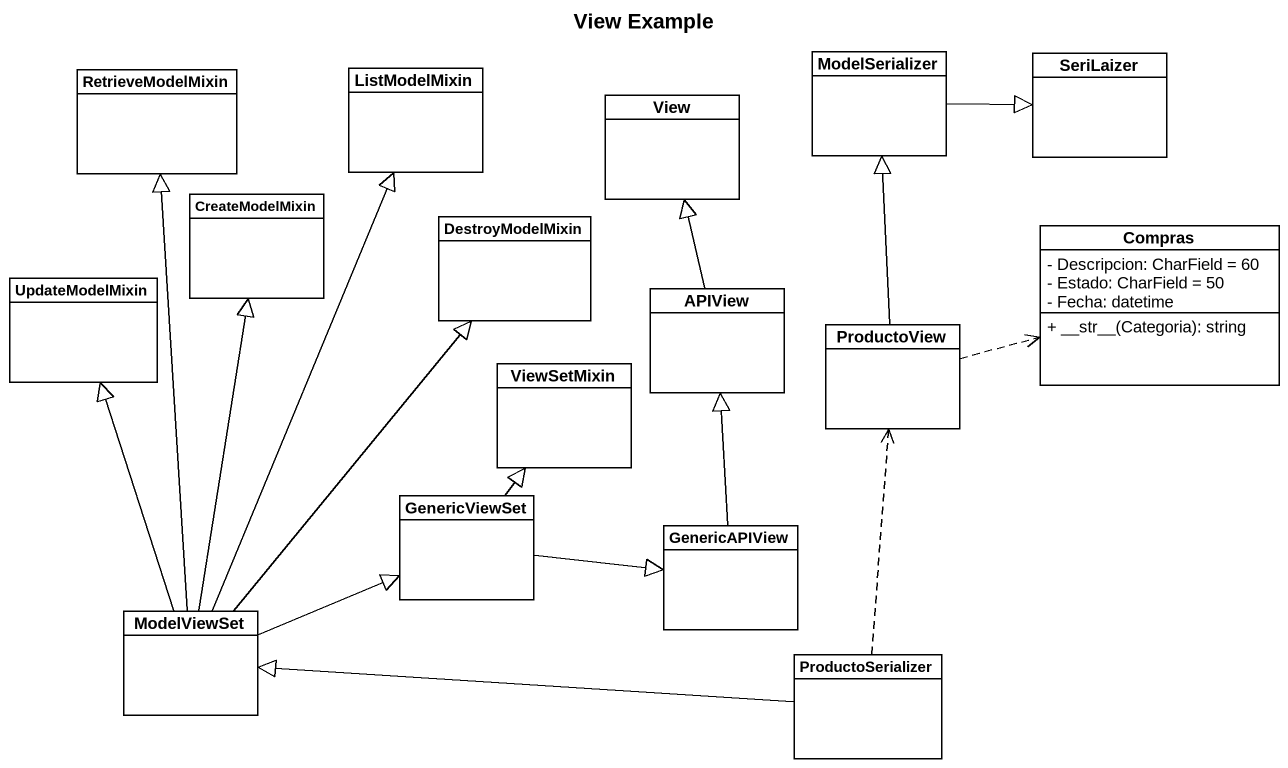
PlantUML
@startuml
title View Example
hide circle
hide empty members
skinparam classAttributeIconSize 0
class RetrieveModelMixin
class ListModelMixin
class View
class ModelSerializer
class SeriLaizer
class CreateModelMixin
class DestroyModelMixin
class Compras {
  - Descripcion: CharField = 60
  - Estado: CharField = 50
  - Fecha: datetime
  + ~__str~__(Categoria): string
}
class UpdateModelMixin
class APIView
class ViewSetMixin
class ProductoView
class GenericViewSet
class GenericAPIView
class ModelViewSet
class ProductoSerializer
ModelSerializer -right-|> SeriLaizer
APIView -up-|> View
ProductoView -up-|> ModelSerializer
ProductoView .right.> Compras
GenericViewSet -up-|> ViewSetMixin
GenericViewSet -right-|> GenericAPIView
GenericAPIView -up-|> APIView
ModelViewSet -up-|> RetrieveModelMixin
ModelViewSet -up-|> ListModelMixin
ModelViewSet -up-|> CreateModelMixin
ModelViewSet -up-|> DestroyModelMixin
ModelViewSet -up-|> UpdateModelMixin
ModelViewSet -right-|> GenericViewSet
ProductoSerializer .up.> ProductoView
ProductoSerializer -left-|> ModelViewSet
@enduml
